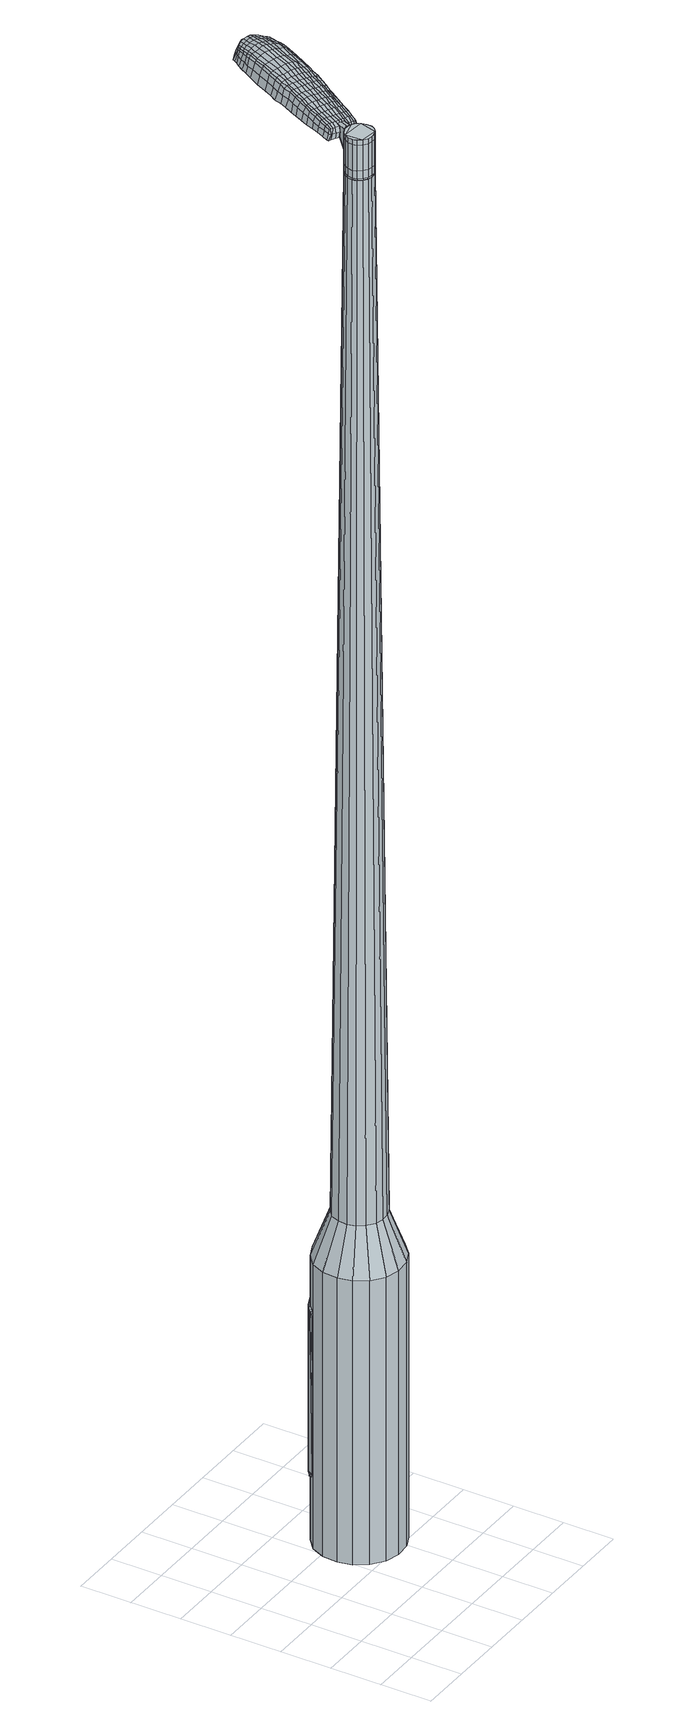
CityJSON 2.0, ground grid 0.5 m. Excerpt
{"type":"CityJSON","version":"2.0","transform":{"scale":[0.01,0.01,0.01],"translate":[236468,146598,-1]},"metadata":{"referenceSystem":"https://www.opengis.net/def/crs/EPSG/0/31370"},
"CityObjects":{
"object1":{"type":"GenericCityObject","attributes":{"cluster":503,"mean_distance_to_centroid":0.371,"new_centroid_x":236469.4,"new_centroid_y":146599.34,"mean_distance_to_camera":12.5,"H1":8.97,"H2":11.85,"Z_final":112.12,"cluster2":42,"proj_x":236473.77,"proj_y":146601.46,"id_line":33907,"bearing_l":154.13,"distance":4.86,"orientation":"right","G_obj":64.13},"geometry":[{"type":"MultiSurface","lod":"2","boundaries":[[[0,1,2,3]],[[1,4,5,2]],[[4,6,7,5]],[[6,8,9,7]],[[8,10,11,9]],[[10,12,13,11]],[[12,14,15,13]],[[14,16,17,15]],[[16,18,19,17]],[[18,20,21,19]],[[20,22,23,21]],[[22,24,25,23]],[[24,26,27,25]],[[26,28,29,27]],[[28,30,31,29]],[[30,32,33,31]],[[32,34,35,33]],[[34,0,3,35]],[[36,37,38,39]],[[38,40,41,42]],[[41,43,42]],[[42,44,45,46]],[[45,47,46]],[[46,48,49,50]],[[49,51,50]],[[42,46,50,38]],[[50,52,39,38]],[[53,36,39]],[[2,5,7,35]],[[7,9,11,15]],[[11,13,15]],[[15,17,19,23]],[[19,21,23]],[[23,25,27,31]],[[27,29,31]],[[15,23,31,7]],[[31,33,35,7]],[[3,2,35]],[[1,0,54,55]],[[0,34,56,54]],[[34,32,57,56]],[[32,30,58,57]],[[30,28,59,58]],[[28,26,60,59]],[[26,24,61,60]],[[24,22,62,61]],[[22,20,63,62]],[[20,18,64,63]],[[18,16,65,64]],[[16,14,66,65]],[[14,12,67,66]],[[12,10,68,67]],[[10,8,69,68]],[[8,6,70,69]],[[6,4,71,70]],[[4,1,55,71]],[[55,54,72,73]],[[54,56,74,72]],[[56,57,75,74]],[[57,58,76,75]],[[58,59,77,76]],[[59,60,78,77]],[[60,61,79,78]],[[61,62,80,79]],[[62,63,81,80]],[[63,64,82,81]],[[64,65,83,82]],[[65,66,84,83]],[[66,67,85,84]],[[67,68,86,85]],[[68,69,87,86]],[[69,70,88,87]],[[70,71,89,88]],[[71,55,73,89]],[[90,91,92,93]],[[94,95,91,90]],[[96,97,95,94]],[[98,99,97,96]],[[77,100,99,98]],[[78,101,100,77]],[[102,103,101,78]],[[104,105,103,102]],[[106,107,105,104]],[[108,109,107,106]],[[83,110,109,108]],[[111,112,110,83]],[[85,113,112,111]],[[114,115,113,85]],[[116,117,115,114]],[[88,118,117,116]],[[119,120,118,88]],[[93,92,120,119]],[[121,122,123,124]],[[125,121,124,126]],[[127,125,126,128]],[[129,127,128,130]],[[131,129,130,132]],[[133,131,132,134]],[[135,133,134,136]],[[137,135,136,138]],[[139,137,138,140]],[[141,139,140,142]],[[143,141,142,144]],[[145,143,144,146]],[[147,145,146,148]],[[149,147,148,150]],[[151,149,150,152]],[[153,151,152,154]],[[73,72,90,93]],[[72,74,94,90]],[[74,75,96,94]],[[75,76,98,96]],[[76,77,98]],[[79,102,78]],[[79,80,104,102]],[[80,81,106,104]],[[81,82,108,106]],[[82,83,108]],[[84,111,83]],[[84,85,111]],[[86,114,85]],[[86,87,116,114]],[[87,88,116]],[[89,119,88]],[[89,73,93,119]],[[155,156,92,91]],[[156,157,120,92]],[[157,118,120]],[[158,117,118]],[[158,159,115,117]],[[159,113,115]],[[160,112,113]],[[160,110,112]],[[161,109,110]],[[161,162,107,109]],[[162,163,105,107]],[[163,164,103,105]],[[164,101,103]],[[165,99,100]],[[165,166,97,99]],[[166,167,95,97]],[[167,155,91,95]],[[39,52,153,168]],[[156,155,169,154]],[[53,39,168,122]],[[155,167,123,169]],[[36,53,122,121]],[[167,166,124,123]],[[37,36,121,125]],[[166,165,126,124]],[[38,37,125,127]],[[165,100,128,126]],[[40,38,127,129]],[[100,101,130,128]],[[41,40,129,131]],[[101,164,132,130]],[[43,41,131,133]],[[164,163,134,132]],[[42,43,133,135]],[[163,162,136,134]],[[44,42,135,137]],[[162,161,138,136]],[[45,44,137,139]],[[161,110,140,138]],[[47,45,139,141]],[[110,160,142,140]],[[46,47,141,143]],[[160,113,144,142]],[[48,46,143,145]],[[113,159,146,144]],[[49,48,145,147]],[[159,158,148,146]],[[51,49,147,149]],[[158,118,150,148]],[[50,51,149,151]],[[118,157,152,150]],[[52,50,151,153]],[[157,156,154,152]],[[153,154,170,171]],[[154,169,172,170]],[[169,123,173,172]],[[123,122,174,173]],[[122,168,175,174]],[[168,153,171,175]],[[176,177,178,179]],[[180,176,179,181]],[[176,180,182,183]],[[177,176,183,184]],[[185,186,187,188]],[[189,185,188,190]],[[185,189,191,192]],[[186,185,192,193]],[[194,195,196,197]],[[198,194,197,199]],[[194,198,200,201]],[[195,194,201,202]],[[203,204,205,206]],[[207,203,206,208]],[[203,207,209,210]],[[204,203,210,211]],[[212,213,214,215]],[[216,212,215,217]],[[212,216,218,219]],[[213,212,219,220]],[[221,222,223,224]],[[225,221,224,226]],[[221,225,227,228]],[[222,221,228,229]],[[230,231,232,233]],[[222,230,233,223]],[[230,222,229,234]],[[231,230,234,235]],[[236,237,238,239]],[[231,236,239,232]],[[236,231,235,240]],[[237,236,240,241]],[[242,180,181,243]],[[237,242,243,238]],[[242,237,241,244]],[[180,242,244,182]],[[245,246,247,248]],[[249,245,248,250]],[[245,249,251,252]],[[246,245,252,253]],[[254,255,256,257]],[[246,254,257,247]],[[254,246,253,258]],[[255,254,258,259]],[[260,261,262,263]],[[255,260,263,256]],[[260,255,259,264]],[[261,260,264,265]],[[266,267,268,269]],[[261,266,269,262]],[[266,261,265,270]],[[267,266,270,271]],[[272,177,184,273]],[[267,272,273,268]],[[272,267,271,274]],[[177,272,274,178]],[[275,276,277,278]],[[279,275,278,280]],[[275,279,281,282]],[[276,275,282,283]],[[284,285,286,287]],[[276,284,287,277]],[[284,276,283,288]],[[285,284,288,289]],[[290,291,292,293]],[[285,290,293,286]],[[290,285,289,294]],[[291,290,294,295]],[[296,189,190,297]],[[291,296,297,292]],[[296,291,295,298]],[[189,296,298,191]],[[299,300,301,302]],[[303,299,302,304]],[[299,303,305,306]],[[300,299,306,307]],[[308,309,310,311]],[[300,308,311,301]],[[308,300,307,312]],[[309,308,312,313]],[[314,315,316,317]],[[309,314,317,310]],[[314,309,313,318]],[[315,314,318,319]],[[320,321,322,323]],[[315,320,323,316]],[[320,315,319,324]],[[321,320,324,325]],[[326,186,193,327]],[[321,326,327,322]],[[326,321,325,328]],[[186,326,328,187]],[[329,215,214,330]],[[331,329,330,332]],[[329,331,333,334]],[[215,329,334,217]],[[335,331,332,336]],[[337,335,336,338]],[[335,337,339,340]],[[331,335,340,333]],[[341,337,338,342]],[[343,341,342,344]],[[341,343,345,346]],[[337,341,346,339]],[[347,343,344,348]],[[349,347,348,350]],[[347,349,351,352]],[[343,347,352,345]],[[353,349,350,354]],[[204,353,354,205]],[[353,204,211,355]],[[349,353,355,351]],[[356,357,202,201]],[[358,356,201,200]],[[356,358,359,360]],[[357,356,360,361]],[[362,363,361,360]],[[364,362,360,359]],[[362,364,365,366]],[[363,362,366,367]],[[368,369,367,366]],[[370,368,366,365]],[[368,370,371,372]],[[369,368,372,373]],[[374,375,373,372]],[[376,374,372,371]],[[374,376,209,207]],[[375,374,207,208]],[[377,378,379,380]],[[279,377,380,281]],[[377,279,280,381]],[[378,377,381,382]],[[383,198,199,384]],[[378,383,384,379]],[[383,378,382,385]],[[198,383,385,200]],[[386,387,388,389]],[[225,386,389,227]],[[386,225,226,390]],[[387,386,390,391]],[[392,393,394,395]],[[387,392,395,388]],[[392,387,391,396]],[[393,392,396,397]],[[398,195,202,399]],[[393,398,399,394]],[[398,393,397,400]],[[195,398,400,196]],[[401,402,403,404]],[[183,401,404,184]],[[401,183,182,405]],[[402,401,405,406]],[[407,408,409,410]],[[402,407,410,403]],[[407,402,406,411]],[[408,407,411,412]],[[413,206,205,414]],[[408,413,414,409]],[[413,408,412,415]],[[206,413,415,208]],[[416,417,418,419]],[[188,416,419,190]],[[416,188,187,420]],[[417,416,420,421]],[[422,210,209,423]],[[417,422,423,418]],[[422,417,421,424]],[[210,422,424,211]],[[425,426,427,428]],[[303,425,428,305]],[[425,303,304,429]],[[426,425,429,430]],[[431,216,217,432]],[[426,431,432,427]],[[431,426,430,433]],[[216,431,433,218]],[[434,435,436,437]],[[249,434,437,251]],[[434,249,250,438]],[[435,434,438,439]],[[440,441,442,443]],[[435,440,443,436]],[[440,435,439,444]],[[441,440,444,445]],[[446,213,220,447]],[[441,446,447,442]],[[446,441,445,448]],[[213,446,448,214]],[[449,450,439,438]],[[248,449,438,250]],[[449,248,247,451]],[[450,449,451,452]],[[453,454,445,444]],[[450,453,444,439]],[[453,450,452,455]],[[454,453,455,456]],[[457,330,214,448]],[[454,457,448,445]],[[457,454,456,458]],[[330,457,458,332]],[[459,460,461,462]],[[306,459,462,307]],[[459,306,305,428]],[[460,459,428,427]],[[463,334,333,464]],[[460,463,464,461]],[[463,460,427,432]],[[334,463,432,217]],[[465,466,452,451]],[[257,465,451,247]],[[465,257,256,467]],[[466,465,467,468]],[[469,470,456,455]],[[466,469,455,452]],[[469,466,468,471]],[[470,469,471,472]],[[473,336,332,458]],[[470,473,458,456]],[[473,470,472,474]],[[336,473,474,338]],[[475,476,477,478]],[[312,475,478,313]],[[475,312,307,462]],[[476,475,462,461]],[[479,340,339,480]],[[476,479,480,477]],[[479,476,461,464]],[[340,479,464,333]],[[481,482,468,467]],[[263,481,467,256]],[[481,263,262,483]],[[482,481,483,484]],[[485,486,472,471]],[[482,485,471,468]],[[485,482,484,487]],[[486,485,487,488]],[[489,342,338,474]],[[486,489,474,472]],[[489,486,488,490]],[[342,489,490,344]],[[491,492,493,494]],[[318,491,494,319]],[[491,318,313,478]],[[492,491,478,477]],[[495,346,345,496]],[[492,495,496,493]],[[495,492,477,480]],[[346,495,480,339]],[[497,498,484,483]],[[269,497,483,262]],[[497,269,268,499]],[[498,497,499,500]],[[501,502,488,487]],[[498,501,487,484]],[[501,498,500,503]],[[502,501,503,504]],[[505,348,344,490]],[[502,505,490,488]],[[505,502,504,506]],[[348,505,506,350]],[[507,508,509,510]],[[324,507,510,325]],[[507,324,319,494]],[[508,507,494,493]],[[511,352,351,512]],[[508,511,512,509]],[[511,508,493,496]],[[352,511,496,345]],[[513,514,500,499]],[[273,513,499,268]],[[513,273,184,404]],[[514,513,404,403]],[[515,516,504,503]],[[514,515,503,500]],[[515,514,403,410]],[[516,515,410,409]],[[517,354,350,506]],[[516,517,506,504]],[[517,516,409,414]],[[354,517,414,205]],[[518,519,421,420]],[[328,518,420,187]],[[518,328,325,510]],[[519,518,510,509]],[[520,355,211,424]],[[519,520,424,421]],[[520,519,509,512]],[[355,520,512,351]],[[521,522,382,381]],[[278,521,381,280]],[[521,278,277,523]],[[522,521,523,524]],[[525,358,200,385]],[[522,525,385,382]],[[525,522,524,526]],[[358,525,526,359]],[[527,528,529,530]],[[228,527,530,229]],[[527,228,227,389]],[[528,527,389,388]],[[531,532,533,534]],[[528,531,534,529]],[[531,528,388,395]],[[532,531,395,394]],[[535,357,361,536]],[[532,535,536,533]],[[535,532,394,399]],[[357,535,399,202]],[[537,538,524,523]],[[287,537,523,277]],[[537,287,286,539]],[[538,537,539,540]],[[541,364,359,526]],[[538,541,526,524]],[[541,538,540,542]],[[364,541,542,365]],[[543,544,545,546]],[[234,543,546,235]],[[543,234,229,530]],[[544,543,530,529]],[[547,548,549,550]],[[544,547,550,545]],[[547,544,529,534]],[[548,547,534,533]],[[551,363,367,552]],[[548,551,552,549]],[[551,548,533,536]],[[363,551,536,361]],[[553,554,540,539]],[[293,553,539,286]],[[553,293,292,555]],[[554,553,555,556]],[[557,370,365,542]],[[554,557,542,540]],[[557,554,556,558]],[[370,557,558,371]],[[559,560,561,562]],[[240,559,562,241]],[[559,240,235,546]],[[560,559,546,545]],[[563,564,565,566]],[[560,563,566,561]],[[563,560,545,550]],[[564,563,550,549]],[[567,369,373,568]],[[564,567,568,565]],[[567,564,549,552]],[[369,567,552,367]],[[569,570,556,555]],[[297,569,555,292]],[[569,297,190,419]],[[570,569,419,418]],[[571,376,371,558]],[[570,571,558,556]],[[571,570,418,423]],[[376,571,423,209]],[[572,573,406,405]],[[244,572,405,182]],[[572,244,241,562]],[[573,572,562,561]],[[574,575,412,411]],[[573,574,411,406]],[[574,573,561,566]],[[575,574,566,565]],[[576,375,208,415]],[[575,576,415,412]],[[576,575,565,568]],[[375,576,568,373]],[[577,578,579,580]],[[580,579,581,582]],[[583,581,579,584]],[[584,579,578,585]],[[586,587,588,589]],[[589,588,590,591]],[[592,590,588,593]],[[593,588,587,594]],[[595,596,597,598]],[[598,597,599,600]],[[601,599,597,602]],[[602,597,596,603]],[[604,605,606,607]],[[607,606,608,609]],[[610,608,606,611]],[[611,606,605,612]],[[613,614,615,616]],[[616,615,617,618]],[[619,617,615,620]],[[620,615,614,621]],[[622,623,624,625]],[[625,624,626,627]],[[628,626,624,629]],[[629,624,623,630]],[[631,632,633,634]],[[634,633,623,622]],[[630,623,633,635]],[[635,633,632,636]],[[637,638,639,640]],[[640,639,632,631]],[[636,632,639,641]],[[641,639,638,642]],[[582,581,643,644]],[[644,643,638,637]],[[642,638,643,645]],[[645,643,581,583]],[[646,647,648,649]],[[649,648,650,651]],[[652,650,648,653]],[[653,648,647,654]],[[655,656,657,658]],[[658,657,647,646]],[[654,647,657,659]],[[659,657,656,660]],[[661,662,663,664]],[[664,663,656,655]],[[660,656,663,665]],[[665,663,662,666]],[[667,668,669,670]],[[670,669,662,661]],[[666,662,669,671]],[[671,669,668,672]],[[585,578,673,674]],[[674,673,668,667]],[[672,668,673,675]],[[675,673,578,577]],[[676,677,678,679]],[[679,678,680,681]],[[682,680,678,683]],[[683,678,677,684]],[[685,686,687,688]],[[688,687,677,676]],[[684,677,687,689]],[[689,687,686,690]],[[691,692,693,694]],[[694,693,686,685]],[[690,686,693,695]],[[695,693,692,696]],[[591,590,697,698]],[[698,697,692,691]],[[696,692,697,699]],[[699,697,590,592]],[[700,701,702,703]],[[703,702,704,705]],[[706,704,702,707]],[[707,702,701,708]],[[709,710,711,712]],[[712,711,701,700]],[[708,701,711,713]],[[713,711,710,714]],[[715,716,717,718]],[[718,717,710,709]],[[714,710,717,719]],[[719,717,716,720]],[[721,722,723,724]],[[724,723,716,715]],[[720,716,723,725]],[[725,723,722,726]],[[594,587,727,728]],[[728,727,722,721]],[[726,722,727,729]],[[729,727,587,586]],[[613,616,730,731]],[[731,730,732,733]],[[734,732,730,735]],[[735,730,616,618]],[[733,732,736,737]],[[737,736,738,739]],[[740,738,736,741]],[[741,736,732,734]],[[739,738,742,743]],[[743,742,744,745]],[[746,744,742,747]],[[747,742,738,740]],[[745,744,748,749]],[[749,748,750,751]],[[752,750,748,753]],[[753,748,744,746]],[[751,750,754,755]],[[755,754,605,604]],[[612,605,754,756]],[[756,754,750,752]],[[603,757,758,602]],[[602,758,759,601]],[[760,759,758,761]],[[761,758,757,762]],[[762,763,764,761]],[[761,764,765,760]],[[766,765,764,767]],[[767,764,763,768]],[[768,769,770,767]],[[767,770,771,766]],[[772,771,770,773]],[[773,770,769,774]],[[774,775,776,773]],[[773,776,777,772]],[[610,777,776,608]],[[608,776,775,609]],[[778,779,780,781]],[[781,780,680,682]],[[681,680,780,782]],[[782,780,779,783]],[[600,599,784,785]],[[785,784,779,778]],[[783,779,784,786]],[[786,784,599,601]],[[787,788,789,790]],[[790,789,626,628]],[[627,626,789,791]],[[791,789,788,792]],[[793,794,795,796]],[[796,795,788,787]],[[792,788,795,797]],[[797,795,794,798]],[[603,596,799,800]],[[800,799,794,793]],[[798,794,799,801]],[[801,799,596,595]],[[802,803,804,805]],[[805,804,584,585]],[[583,584,804,806]],[[806,804,803,807]],[[808,809,810,811]],[[811,810,803,802]],[[807,803,810,812]],[[812,810,809,813]],[[604,607,814,815]],[[815,814,809,808]],[[813,809,814,816]],[[816,814,607,609]],[[817,818,819,820]],[[820,819,589,591]],[[586,589,819,821]],[[821,819,818,822]],[[610,611,823,824]],[[824,823,818,817]],[[822,818,823,825]],[[825,823,611,612]],[[826,827,828,829]],[[829,828,704,706]],[[705,704,828,830]],[[830,828,827,831]],[[618,617,832,833]],[[833,832,827,826]],[[831,827,832,834]],[[834,832,617,619]],[[835,836,650,837]],[[837,650,652]],[[651,650,838]],[[838,650,836,839]],[[840,841,842,843]],[[843,842,836,835]],[[839,836,842,844]],[[844,842,841,845]],[[621,614,846,847]],[[847,846,841,840]],[[845,841,846,848]],[[848,846,614,613]],[[839,849,850,838]],[[838,850,649,651]],[[646,649,850,851]],[[851,850,849,852]],[[845,853,854,844]],[[844,854,849,839]],[[852,849,854,855]],[[855,854,853,856]],[[613,731,857,848]],[[848,857,853,845]],[[856,853,857,858]],[[858,857,731,733]],[[859,860,861,862]],[[862,861,707,708]],[[706,707,861,829]],[[829,861,860,826]],[[734,735,863,864]],[[864,863,860,859]],[[826,860,863,833]],[[833,863,735,618]],[[852,865,866,851]],[[851,866,658,646]],[[655,658,866,867]],[[867,866,865,868]],[[856,869,870,855]],[[855,870,865,852]],[[868,865,870,871]],[[871,870,869,872]],[[733,737,873,858]],[[858,873,869,856]],[[872,869,873,874]],[[874,873,737,739]],[[875,876,877,878]],[[878,877,713,714]],[[708,713,877,862]],[[862,877,876,859]],[[740,741,879,880]],[[880,879,876,875]],[[859,876,879,864]],[[864,879,741,734]],[[868,881,882,867]],[[867,882,664,655]],[[661,664,882,883]],[[883,882,881,884]],[[872,885,886,871]],[[871,886,881,868]],[[884,881,886,887]],[[887,886,885,888]],[[739,743,889,874]],[[874,889,885,872]],[[888,885,889,890]],[[890,889,743,745]],[[891,892,893,894]],[[894,893,719,720]],[[714,719,893,878]],[[878,893,892,875]],[[746,747,895,896]],[[896,895,892,891]],[[875,892,895,880]],[[880,895,747,740]],[[884,897,898,883]],[[883,898,670,661]],[[667,670,898,899]],[[899,898,897,900]],[[888,901,902,887]],[[887,902,897,884]],[[900,897,902,903]],[[903,902,901,904]],[[745,749,905,890]],[[890,905,901,888]],[[904,901,905,906]],[[906,905,749,751]],[[907,908,909,910]],[[910,909,725,726]],[[720,725,909,894]],[[894,909,908,891]],[[752,753,911,912]],[[912,911,908,907]],[[891,908,911,896]],[[896,911,753,746]],[[900,913,914,899]],[[899,914,674,667]],[[585,674,914,805]],[[805,914,913,802]],[[904,915,916,903]],[[903,916,913,900]],[[802,913,916,811]],[[811,916,915,808]],[[751,755,917,906]],[[906,917,915,904]],[[808,915,917,815]],[[815,917,755,604]],[[822,918,919,821]],[[821,919,729,586]],[[726,729,919,910]],[[910,919,918,907]],[[612,756,920,825]],[[825,920,918,822]],[[907,918,920,912]],[[912,920,756,752]],[[783,921,922,782]],[[782,922,679,681]],[[676,679,922,923]],[[923,922,921,924]],[[601,759,925,786]],[[786,925,921,783]],[[924,921,925,926]],[[926,925,759,760]],[[927,928,929,930]],[[930,929,629,630]],[[628,629,929,790]],[[790,929,928,787]],[[931,932,933,934]],[[934,933,928,927]],[[787,928,933,796]],[[796,933,932,793]],[[762,757,935,936]],[[936,935,932,931]],[[793,932,935,800]],[[800,935,757,603]],[[924,937,938,923]],[[923,938,688,676]],[[685,688,938,939]],[[939,938,937,940]],[[760,765,941,926]],[[926,941,937,924]],[[940,937,941,942]],[[942,941,765,766]],[[943,944,945,946]],[[946,945,635,636]],[[630,635,945,930]],[[930,945,944,927]],[[947,948,949,950]],[[950,949,944,943]],[[927,944,949,934]],[[934,949,948,931]],[[768,763,951,952]],[[952,951,948,947]],[[931,948,951,936]],[[936,951,763,762]],[[940,953,954,939]],[[939,954,694,685]],[[691,694,954,955]],[[955,954,953,956]],[[766,771,957,942]],[[942,957,953,940]],[[956,953,957,958]],[[958,957,771,772]],[[959,960,961,962]],[[962,961,641,642]],[[636,641,961,946]],[[946,961,960,943]],[[963,964,965,966]],[[966,965,960,959]],[[943,960,965,950]],[[950,965,964,947]],[[774,769,967,968]],[[968,967,964,963]],[[947,964,967,952]],[[952,967,769,768]],[[956,969,970,955]],[[955,970,698,691]],[[591,698,970,820]],[[820,970,969,817]],[[772,777,971,958]],[[958,971,969,956]],[[817,969,971,824]],[[824,971,777,610]],[[807,972,973,806]],[[806,973,645,583]],[[642,645,973,962]],[[962,973,972,959]],[[813,974,975,812]],[[812,975,972,807]],[[959,972,975,966]],[[966,975,974,963]],[[609,775,976,816]],[[816,976,974,813]],[[963,974,976,968]],[[968,976,775,774]],[[577,580,179,178]],[[580,582,181,179]],[[592,593,192,191]],[[593,594,193,192]],[[595,598,197,196]],[[598,600,199,197]],[[619,620,219,218]],[[620,621,220,219]],[[622,625,224,223]],[[625,627,226,224]],[[631,634,233,232]],[[634,622,223,233]],[[637,640,239,238]],[[640,631,232,239]],[[582,644,243,181]],[[644,637,238,243]],[[652,653,252,251]],[[653,654,253,252]],[[654,659,258,253]],[[659,660,259,258]],[[660,665,264,259]],[[665,666,265,264]],[[666,671,270,265]],[[671,672,271,270]],[[672,675,274,271]],[[675,577,178,274]],[[682,683,282,281]],[[683,684,283,282]],[[684,689,288,283]],[[689,690,289,288]],[[690,695,294,289]],[[695,696,295,294]],[[696,699,298,295]],[[699,592,191,298]],[[700,703,302,301]],[[703,705,304,302]],[[709,712,311,310]],[[712,700,301,311]],[[715,718,317,316]],[[718,709,310,317]],[[721,724,323,322]],[[724,715,316,323]],[[594,728,327,193]],[[728,721,322,327]],[[778,781,380,379]],[[781,682,281,380]],[[600,785,384,199]],[[785,778,379,384]],[[627,791,390,226]],[[791,792,391,390]],[[792,797,396,391]],[[797,798,397,396]],[[798,801,400,397]],[[801,595,196,400]],[[705,830,429,304]],[[830,831,430,429]],[[831,834,433,430]],[[834,619,218,433]],[[835,837,437,436]],[[837,652,251,437]],[[840,843,443,442]],[[843,835,436,443]],[[621,847,447,220]],[[847,840,442,447]],[[977,978,979,980]],[[981,982,980,979]],[[983,984,985,986]],[[987,988,989,990]],[[978,991,992,979]],[[993,981,979,992]],[[994,983,986,995]],[[996,997,988,987]],[[991,998,999,992]],[[999,1000,993,992]],[[1001,994,995,1002]],[[1003,997,996,1004]],[[998,1005,1006,999]],[[1006,1007,1000,999]],[[1008,1001,1002,1009]],[[1010,1003,1004,1011]],[[1012,1013,1014,1015]],[[1016,1017,1013,1012]],[[1016,1018,1019,1017]],[[1018,1020,1021,1019]],[[1022,1023,1024,1025]],[[1026,1027,1023,1022]],[[1028,1029,1027,1026]],[[1030,1031,1029,1028]],[[1025,1014,1013,1022]],[[1022,1013,1017,1026]],[[1017,1019,1028,1026]],[[1019,1021,1030,1028]],[[986,985,982,981]],[[995,986,981,993]],[[1000,1002,995,993]],[[1007,1009,1002,1000]],[[987,990,984,983]],[[996,987,983,994]],[[1004,996,994,1001]],[[1011,1004,1001,1008]],[[988,1012,1015,989]],[[997,1016,1012,988]],[[1018,1016,997,1003]],[[1020,1018,1003,1010]],[[1032,1033,1034,1035]],[[1034,1036,1037,1038]],[[1034,1038,1039,1040]],[[1034,1040,1035]],[[1041,1032,1035,1042]],[[1043,1042,1035,1044]],[[1045,1044,1035]],[[1046,1034,1033,1047]],[[1048,1046,1047,1049]],[[1050,1048,1049,1051]],[[1052,1050,1051,1053]],[[1054,1052,1053,1055]],[[1055,1056,1057,1058]],[[1055,1058,1059,1060]],[[1055,1060,1061,1062]],[[1061,1063,1064,1065]],[[1061,1065,1066,1067]],[[1061,1067,1062]],[[1055,1062,1054]],[[1068,1069,1033,1032]],[[1070,1071,1036,1034]],[[1072,1073,1045,1035]],[[1069,1074,1047,1033]],[[1075,1070,1034,1046]],[[1074,1076,1049,1047]],[[1077,1075,1046,1048]],[[1076,1078,1051,1049]],[[1079,1077,1048,1050]],[[1078,1080,1053,1051]],[[1081,1079,1050,1052]],[[1080,1082,1055,1053]],[[1083,1081,1052,1054]],[[1082,1084,1056,1055]],[[1085,1086,1063,1061]],[[1087,1083,1054,1062]],[[1057,1056,1084,1088]],[[1058,1057,1088,1089]],[[1059,1058,1089,1090]],[[1060,1059,1090,1091]],[[1061,1060,1091,1085]],[[1092,1068,1032,1041]],[[1093,1092,1041,1042]],[[1094,1093,1042,1043]],[[1095,1094,1043,1044]],[[1073,1095,1044,1045]],[[1037,1036,1071,1096]],[[1064,1063,1086,1097]],[[1038,1037,1096,1098]],[[1039,1038,1098,1099]],[[1040,1039,1099,1100]],[[1035,1040,1100,1072]],[[1065,1064,1097,1101]],[[1066,1065,1101,1102]],[[1067,1066,1102,1103]],[[1062,1067,1103,1087]]]}]}
},
"vertices":[
[157,174,384],[169,166,384],[169,166,96],[157,174,96],[177,153,384],[177,153,96],[181,139,384],[181,139,96],[179,125,384],[179,125,96],[173,111,384],[173,111,96],[162,101,384],[162,101,96],[149,95,384],[149,95,96],[134,94,384],[134,94,96],[120,98,384],[120,98,96],[108,107,384],[108,107,96],[100,119,384],[100,119,96],[97,133,384],[97,133,96],[98,148,384],[98,148,96],[104,161,384],[104,161,96],[115,171,384],[115,171,96],[128,177,384],[128,177,96],[143,178,384],[143,178,96],[135,149,1524],[131,147,1524],[128,144,1524],[145,148,1524],[126,140,1524],[125,135,1524],[129,127,1524],[126,131,1524],[133,124,1524],[137,123,1524],[146,125,1524],[142,123,1524],[150,128,1524],[152,132,1524],[151,142,1524],[152,137,1524],[148,146,1524],[140,150,1524],[150,159,429],[157,154,429],[141,161,429],[133,161,429],[125,157,429],[118,151,429],[115,143,429],[114,134,429],[116,126,429],[121,119,429],[128,113,429],[136,111,429],[145,112,429],[153,115,429],[159,121,429],[163,129,429],[164,138,429],[162,146,429],[145,148,1483],[148,146,1483],[140,150,1483],[135,149,1483],[131,147,1483],[128,144,1483],[126,140,1483],[125,135,1483],[126,131,1483],[129,127,1483],[133,124,1483],[137,123,1483],[142,123,1483],[146,125,1483],[150,128,1483],[152,132,1483],[152,137,1483],[151,142,1483],[144,148,1483],[144,148,1485],[148,145,1485],[148,145,1483],[140,149,1483],[140,149,1485],[136,149,1483],[136,149,1485],[132,147,1483],[132,147,1485],[128,144,1485],[126,140,1485],[126,135,1483],[126,135,1485],[127,131,1483],[127,131,1485],[130,127,1483],[130,127,1485],[133,125,1483],[133,125,1485],[137,123,1485],[142,124,1483],[142,124,1485],[146,125,1485],[149,129,1483],[149,129,1485],[151,133,1483],[151,133,1485],[152,137,1485],[150,141,1483],[150,141,1485],[135,149,1519],[140,150,1519],[140,150,1493],[135,149,1493],[131,147,1519],[131,147,1493],[128,144,1519],[128,144,1493],[126,140,1519],[126,140,1493],[125,135,1519],[125,135,1493],[126,131,1519],[126,131,1493],[129,127,1519],[129,127,1493],[133,124,1519],[133,124,1493],[137,123,1519],[137,123,1493],[142,123,1519],[142,123,1493],[146,125,1519],[146,125,1493],[150,128,1519],[150,128,1493],[152,132,1519],[152,132,1493],[152,137,1519],[152,137,1493],[151,142,1519],[151,142,1493],[148,146,1519],[148,146,1493],[145,148,1485],[148,146,1485],[151,142,1485],[152,132,1485],[150,128,1485],[142,123,1485],[133,124,1485],[129,127,1485],[126,131,1485],[125,135,1485],[131,147,1485],[135,149,1485],[140,150,1485],[145,148,1519],[145,148,1493],[156,164,1513],[156,164,1518],[153,165,1513],[150,166,1513],[150,166,1518],[153,165,1518],[203,223,1519],[199,217,1518],[201,217,1509],[205,224,1510],[207,231,1519],[209,231,1510],[205,231,1526],[201,223,1525],[197,217,1525],[168,240,1519],[165,234,1518],[166,232,1525],[169,239,1525],[172,248,1519],[173,247,1526],[171,250,1510],[167,242,1510],[164,236,1509],[216,299,1519],[219,297,1519],[220,298,1513],[216,299,1513],[212,299,1519],[212,300,1513],[211,298,1524],[215,297,1524],[218,295,1524],[184,232,1530],[180,225,1529],[183,224,1529],[187,230,1530],[188,240,1531],[191,239,1531],[184,242,1530],[180,233,1530],[177,227,1529],[149,159,1512],[151,158,1512],[151,159,1517],[149,160,1517],[146,160,1512],[147,161,1517],[146,161,1506],[149,160,1506],[151,159,1506],[227,277,1519],[226,274,1519],[228,274,1512],[229,277,1512],[228,279,1518],[229,280,1512],[227,279,1522],[226,277,1523],[225,274,1524],[225,269,1519],[223,264,1519],[224,265,1512],[226,270,1512],[223,270,1524],[221,264,1525],[220,259,1519],[217,252,1519],[219,252,1511],[222,259,1511],[219,259,1526],[215,251,1526],[212,241,1519],[214,242,1510],[210,241,1526],[167,159,1513],[170,165,1513],[169,165,1518],[165,159,1517],[164,154,1512],[163,155,1516],[165,154,1506],[168,159,1507],[172,166,1507],[174,172,1514],[178,178,1515],[176,178,1520],[173,172,1519],[176,172,1507],[179,179,1507],[181,185,1515],[185,191,1516],[183,191,1522],[180,185,1521],[183,185,1508],[187,192,1508],[189,198,1517],[192,204,1517],[191,204,1524],[187,198,1523],[191,198,1508],[194,205,1509],[196,211,1518],[194,210,1524],[198,211,1509],[196,293,1519],[194,291,1519],[195,290,1524],[197,293,1523],[197,295,1518],[198,294,1522],[196,297,1512],[195,295,1512],[193,292,1512],[191,286,1519],[188,281,1519],[189,280,1525],[192,285,1524],[190,288,1512],[187,283,1512],[185,276,1519],[182,269,1519],[183,268,1526],[186,275,1526],[185,278,1511],[181,271,1511],[177,259,1519],[178,257,1526],[176,261,1510],[140,172,1513],[142,179,1513],[142,180,1507],[139,173,1507],[138,167,1512],[137,168,1506],[139,167,1516],[140,171,1517],[143,178,1518],[145,186,1514],[148,193,1515],[147,194,1507],[145,187,1507],[146,185,1519],[149,192,1520],[151,200,1515],[154,207,1516],[153,208,1508],[150,201,1508],[152,198,1521],[155,205,1522],[157,214,1517],[160,220,1517],[159,222,1509],[156,215,1508],[158,212,1523],[161,219,1524],[162,227,1518],[162,229,1509],[163,226,1524],[152,165,1519],[154,164,1519],[155,172,1520],[157,171,1520],[152,173,1520],[149,166,1519],[158,179,1522],[160,177,1522],[161,185,1523],[164,184,1523],[158,187,1523],[155,180,1521],[164,192,1524],[167,191,1524],[168,199,1525],[170,197,1525],[165,200,1525],[162,193,1524],[171,205,1526],[174,204,1526],[174,212,1527],[177,211,1527],[171,213,1527],[168,207,1526],[177,219,1528],[180,217,1528],[174,220,1528],[214,294,1527],[217,293,1527],[210,295,1526],[208,291,1527],[212,290,1528],[215,289,1528],[209,285,1529],[212,283,1529],[205,286,1528],[202,279,1530],[206,278,1530],[209,276,1530],[203,272,1531],[206,270,1531],[199,273,1530],[195,265,1531],[199,263,1531],[202,262,1531],[193,252,1531],[196,250,1531],[190,253,1531],[199,297,1518],[202,298,1519],[201,299,1513],[198,298,1513],[199,295,1523],[202,296,1523],[207,299,1519],[207,300,1513],[206,297,1524],[228,282,1518],[227,285,1518],[226,284,1523],[227,281,1523],[229,282,1513],[228,285,1513],[226,288,1519],[224,292,1519],[224,290,1524],[225,287,1523],[227,289,1513],[225,292,1513],[222,295,1519],[221,293,1524],[223,295,1513],[199,223,1528],[198,224,1528],[194,218,1528],[196,217,1527],[203,231,1528],[202,232,1529],[195,226,1529],[192,227,1530],[189,221,1529],[192,219,1528],[199,234,1529],[197,235,1530],[190,229,1530],[186,222,1529],[194,237,1531],[170,238,1528],[173,237,1529],[176,245,1529],[174,246,1528],[167,231,1527],[170,230,1528],[176,235,1529],[180,243,1530],[173,229,1528],[138,164,1512],[140,164,1512],[141,164,1517],[139,165,1517],[137,166,1506],[139,165,1506],[143,162,1512],[143,163,1517],[143,163,1506],[162,153,1512],[160,153,1512],[161,154,1506],[163,153,1506],[162,154,1517],[160,155,1517],[158,154,1512],[156,156,1512],[157,156,1506],[159,155,1506],[158,156,1517],[156,157,1517],[153,157,1512],[154,157,1506],[154,158,1517],[164,159,1519],[163,160,1519],[168,165,1520],[166,166,1520],[161,161,1519],[158,162,1519],[164,167,1520],[162,168,1520],[156,163,1519],[160,169,1520],[141,170,1519],[143,169,1519],[146,176,1520],[144,177,1520],[146,168,1519],[149,175,1520],[171,172,1521],[170,173,1521],[175,179,1522],[173,179,1522],[168,174,1521],[165,175,1521],[171,180,1522],[169,182,1523],[163,176,1522],[166,183,1523],[147,184,1521],[149,183,1521],[152,190,1522],[150,191,1522],[152,182,1521],[155,188,1522],[178,185,1523],[177,186,1523],[182,192,1524],[180,192,1524],[175,187,1523],[172,188,1524],[178,193,1525],[176,195,1525],[170,189,1524],[173,196,1525],[153,198,1523],[155,197,1523],[158,203,1524],[156,204,1524],[158,195,1524],[161,202,1525],[186,198,1525],[184,199,1525],[189,204,1526],[187,205,1526],[182,200,1526],[179,201,1526],[185,207,1527],[182,208,1527],[176,203,1526],[180,209,1527],[159,211,1525],[161,210,1525],[164,217,1526],[162,218,1526],[164,209,1526],[167,215,1527],[193,211,1527],[191,212,1527],[188,213,1527],[186,214,1528],[183,216,1528],[165,225,1527],[167,224,1527],[170,222,1528],[198,293,1525],[201,294,1525],[196,290,1526],[199,291,1526],[205,295,1526],[203,291,1527],[226,279,1525],[225,281,1525],[224,278,1526],[224,276,1525],[224,285,1525],[222,288,1526],[221,284,1527],[223,281,1526],[220,291,1526],[218,286,1527],[194,286,1526],[196,286,1527],[191,280,1527],[193,280,1528],[200,286,1528],[197,280,1529],[222,271,1526],[222,273,1527],[219,267,1528],[220,265,1527],[220,276,1527],[218,278,1528],[215,272,1529],[217,270,1528],[216,281,1528],[212,274,1530],[188,275,1528],[190,275,1529],[184,267,1528],[186,267,1529],[194,274,1529],[190,266,1530],[218,260,1528],[216,261,1528],[213,254,1529],[214,252,1528],[215,263,1529],[212,266,1530],[208,258,1530],[211,256,1530],[209,268,1530],[205,260,1531],[179,257,1529],[181,256,1529],[185,255,1530],[209,242,1528],[207,243,1529],[205,245,1530],[202,247,1530],[199,248,1531],[200,218,1509],[198,218,1518],[201,224,1518],[203,225,1509],[205,232,1519],[207,232,1510],[203,232,1525],[199,224,1525],[196,218,1525],[168,231,1525],[167,233,1518],[170,239,1518],[171,238,1525],[173,247,1519],[174,246,1525],[173,249,1510],[169,241,1509],[166,235,1509],[218,296,1513],[218,295,1519],[215,296,1519],[216,297,1513],[212,297,1519],[212,298,1513],[211,296,1524],[215,295,1524],[217,294,1524],[184,224,1528],[181,226,1528],[184,232,1529],[187,231,1529],[188,240,1529],[191,239,1529],[185,242,1529],[181,234,1529],[178,227,1528],[152,161,1516],[152,160,1512],[150,161,1512],[150,162,1516],[147,163,1512],[148,163,1516],[147,163,1506],[150,162,1506],[152,161,1506],[226,275,1512],[224,274,1519],[225,277,1518],[227,278,1512],[226,279,1518],[227,280,1512],[225,279,1522],[224,278,1523],[223,275,1523],[222,265,1512],[221,265,1519],[223,270,1519],[224,270,1512],[221,270,1524],[219,265,1525],[217,253,1511],[215,252,1519],[218,259,1519],[220,260,1511],[217,259,1525],[214,252,1526],[210,242,1519],[212,243,1510],[208,242,1526],[167,166,1518],[169,166,1513],[165,160,1513],[164,160,1517],[162,155,1512],[162,157,1515],[164,156,1506],[166,160,1506],[170,167,1507],[175,179,1520],[176,179,1514],[172,173,1514],[171,173,1519],[174,173,1507],[178,180,1507],[182,192,1522],[183,192,1516],[180,186,1515],[178,186,1521],[182,186,1508],[185,193,1508],[189,205,1523],[191,205,1517],[187,199,1516],[185,199,1522],[189,199,1508],[193,206,1508],[194,212,1517],[192,211,1524],[196,212,1509],[196,289,1523],[195,289,1519],[197,292,1518],[198,291,1523],[198,294,1518],[199,293,1522],[198,295,1512],[196,294,1512],[195,291,1512],[191,279,1525],[190,280,1519],[193,285,1519],[194,284,1524],[192,287,1512],[189,282,1512],[184,267,1526],[183,268,1519],[187,275,1519],[188,274,1525],[186,277,1511],[183,270,1511],[178,258,1519],[179,257,1526],[178,260,1510],[144,180,1507],[144,178,1513],[141,171,1513],[141,173,1506],[140,167,1512],[139,168,1506],[141,167,1515],[142,171,1517],[145,177,1518],[149,194,1507],[150,192,1514],[147,185,1514],[146,187,1507],[148,184,1519],[151,191,1520],[155,208,1508],[156,206,1516],[153,199,1515],[152,201,1508],[154,198,1521],[157,205,1522],[161,221,1508],[161,220,1517],[159,213,1516],[158,215,1508],[160,211,1522],[162,218,1523],[164,226,1517],[163,228,1509],[165,225,1524],[152,166,1518],[154,165,1518],[155,172,1519],[157,171,1519],[152,174,1519],[149,167,1518],[158,179,1520],[161,178,1520],[162,186,1521],[164,185,1521],[159,187,1521],[156,180,1520],[165,192,1523],[167,191,1523],[168,199,1524],[171,198,1524],[165,200,1524],[162,194,1523],[171,206,1525],[174,205,1525],[174,212,1526],[177,211,1526],[171,214,1526],[168,207,1525],[178,219,1527],[180,218,1527],[175,220,1527],[216,292,1526],[213,293,1526],[210,294,1525],[208,290,1526],[212,290,1526],[215,288,1526],[212,282,1528],[209,284,1528],[205,285,1527],[202,279,1528],[206,278,1529],[209,276,1529],[206,270,1530],[203,271,1530],[199,272,1529],[195,264,1530],[199,263,1530],[202,262,1530],[196,250,1530],[193,252,1530],[190,253,1530],[202,297,1513],[202,296,1518],[200,295,1518],[199,296,1512],[200,293,1523],[202,294,1523],[207,297,1519],[207,298,1513],[206,295,1523],[224,283,1523],[225,284,1518],[226,281,1518],[225,281,1523],[227,282,1512],[227,284,1512],[222,289,1523],[223,290,1519],[224,287,1519],[223,286,1523],[225,287,1513],[223,291,1513],[221,293,1519],[220,292,1524],[221,294,1513],[194,219,1527],[197,225,1527],[198,224,1527],[195,218,1526],[202,232,1527],[201,233,1528],[189,221,1528],[192,228,1528],[195,226,1528],[192,220,1527],[199,234,1528],[196,236,1529],[190,229,1529],[186,223,1528],[194,237,1529],[177,245,1528],[173,237,1527],[172,237,1527],[175,245,1527],[169,231,1526],[170,230,1527],[177,235,1528],[180,243,1528],[174,229,1527],[142,166,1516],[141,166,1512],[140,166,1512],[141,166,1516],[139,167,1506],[140,167,1506],[144,164,1512],[144,165,1516],[144,165,1506],[162,156,1506],[161,155,1512],[163,155,1506],[162,156,1516],[161,157,1516],[158,158,1506],[157,158,1512],[159,156,1512],[160,157,1506],[159,157,1516],[157,159,1516],[154,159,1512],[155,160,1506],[155,160,1516],[163,161,1518],[164,160,1518],[167,166,1519],[166,167,1519],[159,163,1518],[161,161,1518],[164,168,1519],[162,169,1519],[157,164,1518],[160,170,1519],[146,177,1519],[143,170,1518],[143,171,1518],[145,177,1519],[146,169,1518],[149,175,1519],[170,173,1520],[171,173,1520],[174,180,1521],[173,180,1521],[165,176,1520],[168,174,1520],[171,181,1521],[169,182,1521],[163,177,1520],[166,183,1521],[152,190,1521],[149,183,1520],[148,184,1520],[151,191,1521],[152,182,1520],[155,189,1521],[177,186,1522],[178,186,1522],[181,193,1523],[180,193,1523],[172,189,1522],[175,188,1522],[178,194,1523],[176,195,1524],[170,190,1523],[173,197,1524],[158,204,1523],[155,197,1522],[154,198,1522],[157,204,1523],[159,195,1522],[162,202,1523],[184,199,1524],[185,199,1524],[188,205,1525],[187,206,1525],[179,202,1525],[182,201,1524],[185,207,1525],[182,208,1526],[176,203,1525],[180,210,1526],[164,217,1525],[161,211,1524],[160,211,1524],[163,218,1525],[165,209,1524],[168,216,1525],[191,212,1526],[192,212,1526],[186,215,1527],[188,214,1526],[183,216,1527],[167,224,1526],[166,224,1526],[171,222,1526],[201,293,1524],[199,292,1524],[197,289,1525],[199,290,1525],[205,294,1525],[203,290,1525],[223,278,1525],[224,281,1524],[224,279,1524],[223,276,1525],[220,284,1526],[221,287,1525],[223,284,1524],[221,281,1525],[219,290,1525],[217,286,1526],[197,285,1526],[195,284,1526],[192,279,1526],[194,280,1527],[201,285,1526],[198,279,1527],[218,267,1527],[221,273,1526],[221,271,1526],[219,266,1526],[214,272,1528],[217,278,1527],[219,275,1526],[216,269,1527],[215,280,1527],[212,274,1528],[191,274,1527],[189,274,1527],[185,267,1527],[187,267,1528],[195,273,1528],[191,266,1529],[212,254,1528],[216,261,1527],[216,260,1527],[213,253,1527],[208,258,1529],[211,266,1529],[214,263,1528],[210,256,1528],[209,268,1529],[205,260,1530],[182,256,1528],[180,256,1528],[186,255,1529],[207,243,1528],[208,242,1528],[202,247,1529],[205,245,1529],[199,249,1530],[163,155,1508],[157,158,1508],[173,187,1509],[180,184,1509],[183,206,1510],[190,202,1510],[201,242,1512],[209,237,1512],[201,221,1511],[193,225,1511],[208,258,1513],[214,270,1514],[222,266,1514],[217,254,1513],[151,161,1508],[165,191,1509],[175,210,1510],[192,246,1512],[184,229,1511],[200,262,1513],[206,274,1514],[145,164,1508],[158,194,1509],[167,214,1510],[184,250,1512],[176,233,1511],[198,278,1514],[192,266,1513],[139,167,1508],[151,197,1509],[159,217,1510],[175,254,1512],[168,237,1511],[190,282,1514],[183,270,1513],[219,282,1514],[220,287,1514],[227,284,1514],[227,279,1514],[212,286,1514],[214,290,1514],[204,290,1514],[207,293,1514],[197,293,1514],[201,296,1514],[220,293,1515],[218,297,1515],[219,296,1515],[224,291,1515],[216,295,1515],[217,297,1515],[212,296,1515],[216,298,1515],[208,298,1515],[215,298,1515],[112,170,334],[115,173,334],[115,173,165],[105,163,171],[112,170,165],[109,168,165],[107,166,166],[106,164,167],[105,163,169],[109,168,334],[107,166,333],[106,164,332],[105,163,331],[105,163,328],[129,179,165],[129,179,334],[144,180,165],[144,180,334],[158,175,165],[158,175,334],[170,167,165],[170,167,334],[179,154,165],[179,154,334],[180,150,334],[181,147,334],[182,144,333],[182,142,332],[182,141,331],[183,140,328],[180,150,165],[183,140,171],[182,141,169],[182,142,167],[182,144,166],[181,147,165],[114,168,334],[117,171,334],[117,171,165],[114,168,165],[107,161,171],[107,161,328],[129,176,334],[129,176,165],[143,177,334],[143,177,165],[157,173,334],[157,173,165],[168,165,334],[168,165,165],[176,153,334],[176,153,165],[177,150,334],[180,140,328],[180,140,171],[177,150,165],[178,146,334],[179,143,333],[179,141,332],[180,140,331],[111,165,334],[109,164,333],[108,162,332],[107,161,331],[111,165,165],[180,140,169],[109,164,166],[108,162,167],[107,161,169],[179,141,167],[179,143,166],[178,146,165]
]}
